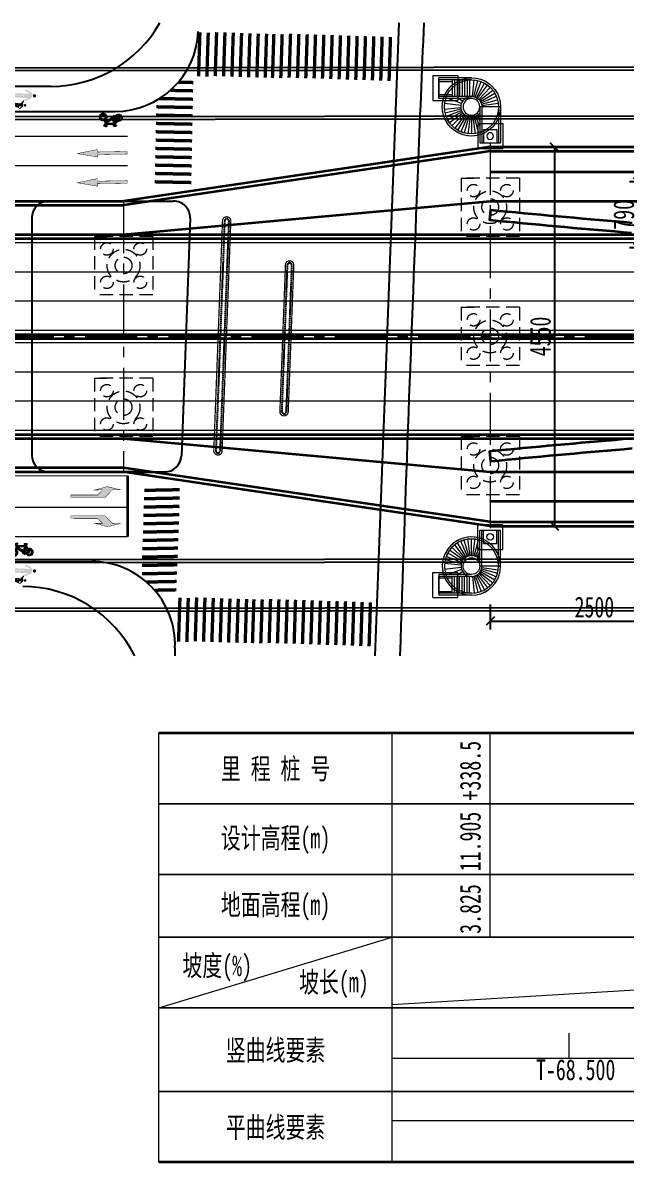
# Model space of a CAD drawing. Extents: x -2611510 to 954358, y -247163 to 181535.
# Drawn here: x 91186 to 163601, y -143113 to -6425 of the extents above; entities that cross this region are included whole.
import ezdxf
from ezdxf.enums import TextEntityAlignment as Align

# ---------------------------------------------------------------- set-up
doc = ezdxf.new("R2010")
doc.units = 0
for name, pattern in [('6--9', [15, 6, -9]), ('CENTER', [2, 1.25, -0.25, 0.25, -0.25]), ('DASH', [0.35, 0.25, -0.1]), ('DASHED', [0.75, 0.5, -0.25]), ('HIDDEN', [9.525, 6.35, -3.175])]:
    doc.linetypes.add(name, pattern=pattern)
doc.layers.get('Defpoints').update_dxf_attribs({"color": 8})
for name, color, linetype in [('00道路选址', 1, 'Continuous'), ('PP-COM', 7, 'Continuous'), ('ZHUCIBX', 7, 'Continuous'), ('地铁', 4, 'Continuous'), ('标志标线', 7, 'Continuous'), ('标线-z', 7, 'Continuous'), ('路网', 7, 'Continuous'), ('道路中线_K', 7, 'Continuous'), ('道路偏置线', 3, 'Continuous')]:
    doc.layers.add(name, color=color, linetype=linetype)
for name, color, linetype, lineweight in [('地面标线', 7, 'Continuous', 35), ('文字', 7, 'Continuous', 15), ('标注', 3, 'Continuous', 18), ('桥 中心线', 5, 'CENTER', 15), ('虚线', 6, 'HIDDEN', 15), ('表格粗线', 7, 'Continuous', 35), ('表格细线', 1, 'Continuous', 18)]:
    doc.layers.add(name, color=color, linetype=linetype, lineweight=lineweight)
doc.styles.get("Standard").update_dxf_attribs({"font": '仿宋_GB2312.TTF', "width": 0.7})
doc.styles.add('仿宋字', font='仿宋_GB2312.TTF', dxfattribs={"width": 0.7})
doc.dimstyles.new('750', dxfattribs={"dimscale": 0, "dimtxt": 2.5, "dimasz": 1, "dimexe": 1, "dimexo": 1, "dimgap": 0, "dimtad": 0, "dimdec": 0, "dimlfac": 0.1, "dimrnd": 0.1, "dimzin": 12, "dimdsep": 46, "dimtxsty": '仿宋字', "dimblk": 'OBLIQUE', "dimcen": -1, "dimclrd": 256, "dimclre": 256, "dimclrt": 256, "dimadec": 4, "dimazin": 0, "dimtp": 2, "dimtm": 3, "dimtfac": 0.5, "dimtdec": 0, "dimtmove": 2, "dimatfit": 3, "dimldrblk": 'OBLIQUE', "dimfxl": 3, "dimfxlon": 1, "dimtvp": 0.7, "dimtolj": 1, "dimtzin": 12, "dimarcsym": 0})

# ---------------------------------------------------------------- blocks, each defined once
blk = doc.blocks.new('A$C126E7196')
blk.add_hatch(color=8).paths.add_polyline_path([(25.12, 4.62), (30.12, 4.62), (22.12, 6.62), (14.62, 4.62), (19.12, 4.62), (16.16, 1.62), (0.12, 1.62), (0.12, 0.12), (20.67, 0.12)])
at = {"color": 8, "linetype": 'ByBlock', "const_width": 0.25}
blk.add_lwpolyline([(19.12, 4.62), (16.16, 1.62), (0.12, 1.62), (0.12, 0.12), (20.67, 0.12), (25.12, 4.62), (30.12, 4.62), (22.12, 6.62), (14.62, 4.62)], close=True, dxfattribs=at)
blk = doc.blocks.new('右侧人行道1')
at = {"layer": 'PP-COM'}
h = blk.add_hatch(color=8, dxfattribs=at)
edge = h.paths.add_edge_path()
edge.add_ellipse((573, 295.3), major_axis=(3.91, 3.87), ratio=1, start_angle=0.0447, end_angle=70.5296)
edge.add_line((570.7, 300.3), (567.5, 297.1))
edge.add_line((567.5, 297.1), (566.1, 292.1))
edge.add_ellipse((566.9, 291.9), major_axis=(-0.583, 0.589), ratio=1, start_angle=30.2324, end_angle=201.8223)
edge.add_line((567.7, 291.6), (569.2, 295.6))
edge.add_line((569.2, 295.6), (570.9, 297.7))
edge.add_line((570.9, 297.7), (571.5, 278.2))
edge.add_ellipse((572.7, 278.4), major_axis=(0.871, 0.862), ratio=1, start_angle=146.8812, end_angle=315.2216)
edge.add_line((573.9, 278.4), (573.6, 290.5))
edge.add_line((573.6, 290.5), (574.1, 290.5))
edge.add_line((574.1, 290.5), (574.5, 277.2))
edge.add_ellipse((575.7, 277.8), major_axis=(0.986, 0.976), ratio=1, start_angle=163.5104, end_angle=285.8925)
edge.add_line((576.9, 277.1), (576.4, 295.8))
edge.add_line((576.4, 295.8), (578.9, 290.9))
edge.add_ellipse((579.2, 292), major_axis=(0.812, 0.804), ratio=1, start_angle=206.5438, end_angle=316.2898)
edge.add_line((580.4, 292), (577, 299.2))
h = blk.add_hatch(color=8, dxfattribs=at)
edge = h.paths.add_edge_path()
edge.add_ellipse((573.1, 303.6), major_axis=(1.56, 1.55), ratio=1, start_angle=136.8201, end_angle=316.8201)
edge.add_ellipse((573.1, 303.6), major_axis=(1.56, 1.55), ratio=1, start_angle=316.8201, end_angle=496.8201)
h = blk.add_hatch(color=8, dxfattribs=at)
edge = h.paths.add_edge_path()
edge.add_ellipse((586, 292.4), major_axis=(1.22, 1.21), ratio=1, start_angle=91.8201, end_angle=451.8201)
edge = h.paths.add_edge_path()
edge.add_line((591.1, 286.3), (587.7, 290))
edge.add_line((584.9, 290.1), (587.7, 290))
edge.add_line((583, 288.7), (584.9, 290.1))
edge.add_line((583.9, 287.9), (584.2, 277.8))
edge.add_line((583.1, 287.4), (583.9, 287.9))
edge.add_ellipse((587, 277.8), major_axis=(0.617, 0.611), ratio=1, start_angle=134.4634, end_angle=321.7058)
edge.add_ellipse((585, 277.9), major_axis=(-0.574, 0.58), ratio=1, start_angle=56.0481, end_angle=228.1671)
edge.add_line((582.6, 287.5), (583.1, 287.4))
edge.add_line((586, 284), (586.1, 277.8))
edge.add_line((585.7, 284), (586, 284))
edge.add_line((585.8, 277.9), (585.7, 284))
edge.add_ellipse((590.6, 285.9), major_axis=(0.475, 0.47), ratio=1, start_angle=208.215, end_angle=358.7915)
edge.add_line((587.6, 288.2), (590.4, 285.2))
edge.add_line((587.8, 277.7), (587.6, 288.2))
edge.add_ellipse((580.3, 290.3), major_axis=(0.395, 0.39), ratio=1, start_angle=359.6514, end_angle=539.3072)
edge.add_line((579.8, 290), (582.6, 287.5))
edge.add_line((580.6, 290.8), (583, 288.7))
h = blk.add_hatch(color=8, dxfattribs=at)
edge = h.paths.add_edge_path()
edge.add_ellipse((586, 292.4), major_axis=(1.22, 1.21), ratio=1, start_angle=136.8201, end_angle=316.8201)
edge.add_ellipse((586, 292.4), major_axis=(1.22, 1.21), ratio=1, start_angle=316.8201, end_angle=496.8201)
h = blk.add_hatch(color=8, dxfattribs=at)
edge = h.paths.add_edge_path()
edge.add_line((587.6, 288.2), (590.4, 285.2))
edge.add_ellipse((590.6, 285.9), major_axis=(0.475, 0.47), ratio=1, start_angle=208.215, end_angle=356.8091)
edge.add_line((591.1, 286.3), (587.7, 290))
edge.add_line((587.7, 290), (584.9, 290.1))
edge.add_line((584.9, 290.1), (583, 288.7))
edge.add_line((583, 288.7), (580.6, 290.8))
edge.add_ellipse((580.3, 290.3), major_axis=(0.395, 0.39), ratio=1, start_angle=9.7814, end_angle=179.3072)
edge.add_line((579.9, 289.9), (582.6, 287.5))
edge.add_line((582.6, 287.5), (583.1, 287.4))
edge.add_line((583.1, 287.4), (583.9, 287.9))
edge.add_line((583.9, 287.9), (584.2, 277.8))
edge.add_ellipse((585, 277.9), major_axis=(-0.574, 0.58), ratio=1, start_angle=56.0481, end_angle=225.473)
edge.add_line((585.8, 277.9), (585.7, 284))
edge.add_line((585.7, 284), (586, 284))
edge.add_line((586, 284), (586.1, 277.8))
edge.add_ellipse((587, 277.8), major_axis=(-0.611, 0.617), ratio=1, start_angle=44.4634, end_angle=221.9343)
edge.add_line((587.8, 277.7), (587.6, 288.2))
blk = doc.blocks.new('A$C03D12931')
at = {"layer": 'PP-COM'}
h = blk.add_hatch(color=8, dxfattribs=at)
edge = h.paths.add_edge_path()
edge.add_line((0.41, -1.14), (0.59, -1.08))
edge.add_line((0.59, -1.08), (0.61, 0.58))
edge.add_ellipse((0.52, 0.95), major_axis=(-0.376, -0.072), ratio=1, start_angle=92.2559, end_angle=204.9961)
edge.add_line((0.83, 1.18), (0.94, 1.3))
edge.add_line((0.94, 1.3), (0.85, 1.37))
edge.add_line((0.85, 1.37), (0.75, 1.26))
edge.add_ellipse((0.52, 0.95), major_axis=(-0.376, -0.072), ratio=1, start_angle=222.7551, end_angle=275.0085)
edge.add_line((0.42, 1.32), (0.34, 1.47))
edge.add_ellipse((-0.13, 2.15), major_axis=(-0.811, -0.155), ratio=1, start_angle=113.8106, end_angle=404.0184)
edge.add_line((-0.61, 1.48), (-1.03, 0.64))
edge.add_line((-1.03, 0.64), (-0.83, 0.68))
edge.add_line((-0.83, 0.68), (-0.46, 1.4))
edge.add_ellipse((-0.13, 2.15), major_axis=(-0.811, -0.155), ratio=1, start_angle=55.9563, end_angle=100.8802)
edge.add_line((0.17, 1.39), (0.26, 1.23))
edge.add_ellipse((0.52, 0.95), major_axis=(-0.376, -0.072), ratio=1, start_angle=303.1553, end_angle=354.9777)
edge.add_line((0.14, 0.91), (-0.83, 0.68))
edge.add_line((-0.83, 0.68), (-0.83, 0.49))
edge.add_line((-0.83, 0.49), (0.21, 0.74))
edge.add_ellipse((0.52, 0.95), major_axis=(0.072, -0.376), ratio=1, start_angle=-66.6903, end_angle=-56.7863)
edge.add_line((0.25, 0.69), (0.15, 0.57))
edge.add_line((0.15, 0.57), (0.24, 0.5))
edge.add_line((0.24, 0.5), (0.34, 0.62))
edge.add_ellipse((0.52, 0.95), major_axis=(-0.376, -0.072), ratio=1, start_angle=50.9727, end_angle=64.1147)
edge.add_line((0.42, 0.58), (0.41, -1.14))
edge = h.paths.add_edge_path(flags=16)
edge.add_ellipse((0.52, 0.95), major_axis=(-0.193, -0.037), ratio=1, start_angle=111.8747, end_angle=291.8747, ccw=False)
edge.add_ellipse((0.52, 0.95), major_axis=(-0.193, -0.037), ratio=1, start_angle=-68.1253, end_angle=111.8747, ccw=False)
edge = h.paths.add_edge_path(flags=16)
edge.add_line((-0.37, 1.56), (-0.15, 1.98))
edge.add_line((-0.15, 1.98), (0.08, 1.55))
edge.add_ellipse((-0.13, 2.15), major_axis=(-0.629, -0.12), ratio=1, start_angle=57.2127, end_angle=98.8288, ccw=False)
edge = h.paths.add_edge_path(flags=16)
edge.add_line((0.25, 1.64), (0.01, 2.07))
edge.add_ellipse((-0.16, 1.98), major_axis=(-0.183, -0.035), ratio=1, start_angle=197.886, end_angle=313.0466)
edge.add_line((-0.31, 2.09), (-0.53, 1.65))
edge.add_ellipse((-0.13, 2.15), major_axis=(-0.629, -0.12), ratio=1, start_angle=115.5416, end_angle=401.4223, ccw=False)
h = blk.add_hatch(color=8, dxfattribs=at)
edge = h.paths.add_edge_path()
edge.add_line((-0.83, 0.49), (-0.83, 0.68))
edge.add_line((-0.83, 0.68), (-1.03, 0.64))
edge.add_line((-1.03, 0.64), (-1.17, 0.6))
edge.add_line((-1.17, 0.6), (-1.4, 0.55))
edge.add_line((-1.4, 0.55), (-1.53, 0.61))
edge.add_ellipse((-1.54, 0.57), major_axis=(-0.0365, -0.007), ratio=1, start_angle=243.045, end_angle=380.1522)
edge.add_line((-1.58, 0.55), (-1.22, 0))
edge.add_line((-1.22, 0), (-1.18, 0.01))
edge.add_line((-1.18, 0.01), (-1.29, 0.38))
edge.add_line((-1.29, 0.38), (-1.06, 0.44))
edge.add_line((-1.06, 0.44), (-1.02, 0.45))
edge.add_line((-1.02, 0.45), (0.12, -1.33))
edge.add_line((0.12, -1.33), (0.07, -1.34))
edge.add_spline(control_points=[(0.07, -1.34), (0.05, -1.42), (-0.01, -1.53), (-0.06, -1.75)], knot_values=[0, 0, 0, 0, 0.949803, 0.949803, 0.949803, 0.949803], degree=3, periodic=0)
edge.add_line((-0.06, -1.75), (-0.36, -1.45))
edge.add_ellipse((-0.37, -1.55), major_axis=(-0.106, -0.02), ratio=1, start_angle=253.5566, end_angle=375.3872)
edge.add_line((-0.47, -1.6), (-0.02, -1.97))
edge.add_ellipse((0.01, -1.94), major_axis=(0.007, -0.0365), ratio=1, start_angle=-49.6998, end_angle=65.3968)
edge.add_line((0.04, -1.95), (0.1, -1.73))
edge.add_spline(control_points=[(0.1, -1.73), (0.13, -1.67), (0.15, -1.62), (0.21, -1.52), (0.24, -1.48), (0.3, -1.42), (0.32, -1.4), (0.36, -1.37), (0.38, -1.36), (0.48, -1.31), (0.58, -1.28), (0.77, -1.24), (0.87, -1.23), (1.03, -1.21), (1.08, -1.21), (1.14, -1.21)], knot_values=[0, 0, 0, 0, 0.472629, 0.472629, 1.015464, 1.015464, 1.324452, 1.324452, 1.633441, 1.633441, 2.514542, 2.514542, 3.395644, 3.395644, 3.871237, 3.871237, 3.871237, 3.871237], degree=3, periodic=0)
edge.add_line((1.14, -1.21), (1.14, -1.03))
edge.add_spline(control_points=[(1.14, -1.03), (0.95, -1.03), (0.77, -1.04), (0.59, -1.08)], knot_values=[2.402636, 2.402636, 2.402636, 2.402636, 3.877965, 3.877965, 3.877965, 3.877965], degree=3, periodic=0)
edge.add_line((0.59, -1.08), (0.41, -1.14))
edge.add_spline(control_points=[(0.41, -1.14), (0.36, -1.16), (0.31, -1.18), (0.27, -1.21)], knot_values=[1.467067, 1.467067, 1.467067, 1.467067, 1.885783, 1.885783, 1.885783, 1.885783], degree=3, periodic=0)
edge.add_line((0.27, -1.21), (-0.83, 0.49))
h = blk.add_hatch(color=8, dxfattribs=at)
edge = h.paths.add_edge_path()
edge.add_ellipse((1.97, -1.12), major_axis=(-0.82, -0.156), ratio=1, start_angle=111.8747, end_angle=291.8747)
edge.add_ellipse((1.97, -1.12), major_axis=(-0.82, -0.156), ratio=1, start_angle=291.8747, end_angle=342.6941)
edge.add_line((1.14, -1.03), (1.14, -1.21))
edge.add_spline(control_points=[(1.14, -1.21), (1.14, -1.21), (1.14, -1.21), (1.14, -1.21)], knot_values=[3.86447, 3.86447, 3.86447, 3.86447, 3.871237, 3.871237, 3.871237, 3.871237], degree=3, periodic=0)
edge.add_ellipse((1.97, -1.12), major_axis=(-0.82, -0.156), ratio=1, start_angle=355.3885, end_angle=471.8747)
edge = h.paths.add_edge_path(flags=16)
edge.add_line((1.33, -1.21), (1.33, -1.02))
edge.add_ellipse((1.96, -1.11), major_axis=(0.12, -0.629), ratio=1, start_angle=-91.8999, end_angle=251.3711, ccw=False)
at = {"layer": 'PP-COM', "color": 8}
for p, q in [((-1.22, 0), (-1.58, 0.55)), ((-1.22, 0.01), (-1.57, 0.55)), ((-1.53, 0.61), (-1.4, 0.55)), ((-1.53, 0.61), (-1.4, 0.55)), ((-1.4, 0.55), (-1.17, 0.6)), ((-1.4, 0.55), (-1.17, 0.6)), ((-1.29, 0.38), (-1.06, 0.44)), ((-1.29, 0.38), (-1.06, 0.44)), ((-1.18, 0.01), (-1.29, 0.38)), ((-1.18, 0.01), (-1.29, 0.38)), ((-1.22, 0.01), (-1.18, 0.01)), ((-1.22, 0), (-1.18, 0.01)), ((-1.17, 0.6), (-1.03, 0.64)), ((-1.17, 0.6), (-1.03, 0.64)), ((-1.14, 0.42), (-1.02, 0.45)), ((-1.14, 0.42), (-1.02, 0.45)), ((-1.03, 0.64), (-0.61, 1.48)), ((-1.03, 0.64), (-0.61, 1.48)), ((-0.83, 0.68), (-1.03, 0.64)), ((0.12, -1.33), (-1.02, 0.45)), ((0.12, -1.33), (-1.02, 0.45)), ((-0.83, 0.68), (-0.46, 1.4)), ((-0.83, 0.68), (-0.46, 1.4)), ((-0.83, 0.68), (0.14, 0.91)), ((-0.83, 0.68), (0.14, 0.91)), ((-0.83, 0.49), (0.21, 0.74)), ((-0.83, 0.49), (0.21, 0.74)), ((-0.83, 0.68), (-0.83, 0.49)), ((0.27, -1.21), (-0.83, 0.49)), ((0.27, -1.21), (-0.83, 0.49)), ((-0.53, 1.65), (-0.31, 2.09)), ((-0.52, 1.65), (-0.3, 2.09)), ((-0.37, 1.56), (-0.15, 1.98)), ((-0.37, 1.56), (-0.15, 1.98)), ((-0.15, 1.98), (0.08, 1.55)), ((-0.15, 1.98), (0.08, 1.55)), ((0.01, 2.07), (0.25, 1.64)), ((0.01, 2.07), (0.25, 1.64)), ((0.33, 0.42), (0.05, 0.65)), ((0.33, 0.42), (0.05, 0.65)), ((0.15, 0.57), (0.25, 0.69)), ((0.15, 0.57), (0.25, 0.69)), ((0.17, 1.39), (0.26, 1.23)), ((0.17, 1.39), (0.26, 1.23)), ((0.24, 0.5), (0.34, 0.62)), ((0.24, 0.5), (0.34, 0.62)), ((0.34, 1.47), (0.42, 1.32)), ((0.34, 1.47), (0.42, 1.32)), ((0.41, -1.14), (0.42, 0.58)), ((0.41, -1.14), (0.42, 0.58)), ((0.59, -1.08), (0.61, 0.58)), ((0.59, -1.08), (0.61, 0.58)), ((1.03, 1.23), (0.75, 1.46)), ((1.03, 1.23), (0.75, 1.46)), ((0.75, 1.26), (0.85, 1.37)), ((0.75, 1.26), (0.85, 1.37)), ((0.83, 1.18), (0.94, 1.3)), ((0.83, 1.18), (0.94, 1.3)), ((-0.02, -1.97), (-0.47, -1.6)), ((-0.02, -1.97), (-0.47, -1.6)), ((-0.06, -1.74), (-0.36, -1.45)), ((-0.06, -1.75), (-0.36, -1.45)), ((0.1, -1.72), (0.04, -1.95)), ((0.1, -1.73), (0.04, -1.95)), ((0.07, -1.34), (0.12, -1.33)), ((0.07, -1.34), (0.12, -1.33)), ((0.41, -1.14), (0.59, -1.08))]:
    blk.add_line(p, q, dxfattribs=at)
for centre, major_axis, start_param, end_param in [((-0.13, 2.15), (0.288, -0.773), 0.247333, 5.312415), ((-0.13, 2.15), (0.288, -0.774), 0.247333, 5.312415), ((-1.54, 0.57), (0.013, -0.0348), 2.5029, 4.895872), ((-1.54, 0.57), (0.013, -0.0349), 2.5029, 4.895872), ((-0.13, 2.15), (0.223, -0.599), 0.277545, 5.267105), ((-0.13, 2.15), (0.223, -0.6), 0.277545, 5.267105), ((-0.13, 2.15), (0.288, -0.773), -0.762414, 0.021655), ((-0.13, 2.15), (0.288, -0.774), -0.762414, 0.021655), ((-0.13, 2.15), (0.223, -0.599), -0.740487, -0.014148), ((-0.13, 2.15), (0.223, -0.6), -0.740487, -0.014148), ((-0.16, 1.98), (0.065, -0.174), 1.714726, 3.724658), ((-0.15, 1.98), (0.065, -0.174), 1.714726, 3.724658), ((0.52, 0.95), (0.133, -0.358), 3.552022, 4.456493), ((0.52, 0.95), (0.134, -0.358), 3.552022, 4.456493), ((0.52, 0.95), (-0.358, -0.133), 0.238591, 0.411449), ((0.52, 0.95), (0.134, -0.358), -1.332205, -1.159347), ((0.52, 0.95), (0.069, -0.184), 4.544149275566745, 10.82733458274633), ((0.52, 0.95), (0.069, -0.184), 4.544149275566579, 10.82733458274616), ((0.52, 0.95), (0.133, -0.358), -0.849394, -0.620023), ((0.52, 0.95), (0.134, -0.358), -0.849394, -0.620023), ((0.52, 0.95), (0.133, -0.358), 2.148774, 3.060767), ((0.52, 0.95), (0.134, -0.358), 2.148774, 3.060767), ((0.52, 0.95), (0.133, -0.358), -0.128867, 1.838821), ((0.52, 0.95), (0.134, -0.358), -0.128867, 1.838821), ((-0.37, -1.55), (0.038, -0.101), 2.686361, 4.812707), ((-0.37, -1.55), (0.038, -0.101), 2.686361, 4.812707), ((0.01, -1.94), (0.013, -0.0348), -1.035664, 0.973151), ((0.01, -1.94), (0.013, -0.0349), -1.035664, 0.973151), ((1.97, -1.12), (0.291, -0.782), 4.544149275565879, 10.82733458274546), ((1.96, -1.11), (0.288, -0.773), 4.478969, 10.53653), ((1.96, -1.11), (0.223, -0.599), 4.51099, 10.502199), ((1.96, -1.11), (0.223, -0.6), 4.51099, 10.502199)]:
    blk.add_ellipse(centre, major_axis=major_axis, ratio=1, start_param=start_param, end_param=end_param, dxfattribs=at)
for points in [[(-0.06, -1.74), (-0.01, -1.53), (0.05, -1.42), (0.07, -1.34)], [(-0.06, -1.75), (-0.01, -1.53), (0.05, -1.42), (0.07, -1.34)], [(0.27, -1.21), (0.31, -1.18), (0.36, -1.16), (0.41, -1.14)], [(0.27, -1.21), (0.31, -1.18), (0.36, -1.16), (0.41, -1.14)], [(0.59, -1.08), (0.77, -1.04), (0.95, -1.03), (1.14, -1.02)], [(0.59, -1.08), (0.77, -1.04), (0.95, -1.03), (1.14, -1.03)]]:
    blk.add_open_spline(points, degree=3, dxfattribs=at)
for points in [[(0.1, -1.72), (0.13, -1.67), (0.15, -1.62), (0.21, -1.52), (0.25, -1.48), (0.3, -1.42), (0.32, -1.4), (0.36, -1.37), (0.38, -1.36), (0.48, -1.3), (0.58, -1.28), (0.77, -1.23), (0.87, -1.22), (1.03, -1.21), (1.08, -1.21), (1.14, -1.21)], [(0.1, -1.73), (0.13, -1.67), (0.15, -1.62), (0.21, -1.52), (0.24, -1.48), (0.3, -1.42), (0.32, -1.4), (0.36, -1.37), (0.38, -1.36), (0.48, -1.31), (0.58, -1.28), (0.77, -1.24), (0.87, -1.23), (1.03, -1.21), (1.08, -1.21), (1.14, -1.21)]]:
    blk.add_open_spline(points, degree=3, knots=[0, 0, 0, 0, 0.472629, 0.472629, 1.015464, 1.015464, 1.324452, 1.324452, 1.633441, 1.633441, 2.514542, 2.514542, 3.395644, 3.395644, 3.871237, 3.871237, 3.871237, 3.871237], dxfattribs=at)
blk = doc.blocks.new('A$C7CA21273')
blk.add_hatch(color=8).paths.add_polyline_path([(30.13, 2.4), (18.13, 4.65), (18.13, 3.15), (0.13, 3.15), (0.13, 1.65), (18.13, 1.65), (18.13, 0.15)])
at = {"layer": '道路中线_K', "color": 8, "linetype": 'ByBlock', "const_width": 0.25}
blk.add_lwpolyline([(18.13, 1.65), (18.13, 0.15), (30.13, 2.4), (18.13, 4.65), (18.13, 3.15), (0.13, 3.15), (0.13, 1.65)], close=True, dxfattribs=at)
blk = doc.blocks.new('111111111111111')
at = {"color": 8, "lineweight": 15}
for p, q in [((-0.63, 1.09), (-1.6, 2.84)), ((-0.48, 1.16), (-1.21, 3.02)), ((-0.32, 1.21), (-0.79, 3.15)), ((-0.16, 1.24), (-0.37, 3.23)), ((-0.03, 3.49), (3.9, 3.49)), ((-0.03, 3.24), (3.9, 3.24)), ((0.2, 3.24), (0.2, 1.24)), ((0.5, 3.24), (0.5, 1.24)), ((0.8, 3.24), (0.8, 1.24)), ((1.1, 3.24), (1.1, 1.24)), ((1.4, 3.24), (1.4, 1.24)), ((4.6, 3.74), (1.6, 3.74)), ((1.6, 3.74), (1.6, 0.74)), ((1.7, 3.24), (1.7, 1.24)), ((2, 3.24), (2, 1.24)), ((2.3, 3.24), (2.3, 1.24)), ((3.9, 3.04), (2.3, 3.04)), ((2.3, 3.04), (2.3, 1.44)), ((3.9, 0.99), (3.9, 3.49)), ((3.9, 3.24), (3.9, 1.24)), ((3.9, 3.24), (3.9, 1.24)), ((3.9, 3.04), (3.9, 1.44)), ((4.6, 3.74), (4.6, 0.74)), ((-1.11, 0.63), (-2.83, 1.65)), ((-1.01, 0.77), (-2.58, 2)), ((-0.9, 0.89), (-2.29, 2.33)), ((-0.77, 1), (-1.96, 2.61)), ((2.3, 1.44), (3.9, 1.44)), ((-1.27, 0.16), (-3.25, 0.43)), ((-1.23, 0.32), (-3.16, 0.85)), ((-1.18, 0.48), (-3.02, 1.26)), ((-0.03, 1.24), (3.9, 1.24)), ((-0.03, 0.99), (3.9, 0.99)), ((0.85, 0.88), (0.97, 0.99)), ((1.03, 0.66), (1.55, 0.99)), ((1.15, 0.41), (2.78, 0.99)), ((1.21, 0.14), (3.2, 0.38)), ((4.6, 0.74), (1.6, 0.74)), ((-3.53, -0.01), (-1.03, -0.01)), ((-3.53, -0.01), (-3.53, -4.31)), ((-3.28, -0.01), (-3.28, -4.31)), ((-1.28, -0.01), (-1.28, -4.31)), ((-1.03, -0.01), (-1.03, -4.31)), ((-0.8, -0.99), (-1.03, -1.28)), ((-0.66, -1.08), (-1.03, -1.7)), ((-0.51, -1.16), (-1.03, -2.38)), ((-0.36, -1.21), (-0.88, -3.14)), ((-0.19, -1.24), (-0.46, -3.23)), ((-0.03, -1.26), (-0.02, -3.26)), ((0.14, -1.24), (0.41, -3.23)), ((0.3, -1.21), (0.83, -3.14)), ((0.46, -1.16), (1.24, -3)), ((0.61, -1.08), (1.63, -2.8)), ((0.75, -0.99), (1.98, -2.56)), ((0.87, -0.88), (2.31, -2.27)), ((0.98, -0.75), (2.59, -1.94)), ((1.07, -0.61), (2.82, -1.57)), ((1.14, -0.46), (3, -1.18)), ((1.19, -0.3), (3.13, -0.77)), ((1.21, -0.13), (3.2, -0.34)), ((-0.78, -2.01), (-3.78, -2.01)), ((-3.78, -2.01), (-3.78, -5.01)), ((-1.48, -2.71), (-3.08, -2.71)), ((-3.08, -2.71), (-3.08, -4.31)), ((-1.48, -2.71), (-1.48, -4.31)), ((-0.78, -2.01), (-0.78, -5.01)), ((-0.78, -5.01), (-3.78, -5.01)), ((-1.03, -4.31), (-3.53, -4.31)), ((-1.03, -4.31), (-3.53, -4.31))]:
    blk.add_line(p, q, dxfattribs=at)
at = {"color": 8, "lineweight": 15, "ltscale": 20}
blk.add_line((1.21, 0.14), (3.2, 0.38), dxfattribs=at)
at = {"color": 8, "linetype": 'Continuous', "lineweight": 15}
blk.add_circle((-0.03, -0.01), 1, dxfattribs=at)
at = {"color": 8, "lineweight": 15}
blk.add_circle((-2.28, -3.51), 0.4, dxfattribs=at)
at = {"color": 8, "linetype": 'Continuous', "lineweight": 15}
for radius, start, end in [(3.5, 253.3985, 180), (3.5, 90, 16.6015), (3.25, 252.0798, 180), (3.25, 90, 17.9202), (1.25, 216.8699, 180)]:
    blk.add_arc((-0.03, -0.01), radius, start, end, dxfattribs=at)
blk = doc.blocks.new('天津2000地铁')
at = {"layer": '地铁', "color": 8, "linetype": 'DASH', "ltscale": 10000}
for p, q in [((-48.1, -481.3), (-12.33, -52.56)), ((-47.75, -481.34), (-11.98, -52.59)), ((-42.28, -481.88), (-6.5, -53.05)), ((-41.93, -481.91), (-6.15, -53.08)), ((10.62, -487.13), (45.12, -73.67)), ((10.97, -487.17), (45.47, -73.7)), ((16.44, -487.71), (50.95, -74.15)), ((16.79, -487.75), (51.3, -74.18))]:
    blk.add_line(p, q, dxfattribs=at)
blk = doc.blocks.new('_Oblique')
at = {"color": 0, "linetype": 'ByBlock', "lineweight": -2}
blk.add_line((-0.5, -0.5), (0.5, 0.5), dxfattribs=at)
blk = doc.blocks.new('*D199')
at = {"layer": 'Defpoints', "color": 0, "transparency": 16777216}
for p in [(159782, -21307), (154976, -66807), (158653, -66807)]:
    blk.add_point(p, dxfattribs=at)
at = {"layer": '标注', "lineweight": -2, "transparency": 16777216}
for p, q in [((156976, -21307), (153976, -21307)), ((154976, -21307), (154976, -66807)), ((156976, -66807), (153976, -66807))]:
    blk.add_line(p, q, dxfattribs=at)
at = {"layer": '标注', "lineweight": -2, "transparency": 16777216, "xscale": 1000.0000020837, "yscale": 1000.0000020837, "zscale": 1000.0000020837}
for p, rotation in [((154976, -21307), 90), ((154976, -66807), 270)]:
    blk.add_blockref('_Oblique', p, dxfattribs=dict(at, rotation=rotation))
at = {"layer": '标注', "transparency": 16777216, "insert": (153311, -44057), "char_height": 2500, "attachment_point": 5, "rotation": 90, "style": '仿宋字'}
blk.add_mtext('\\A1;4550', dxfattribs=at)
blk = doc.blocks.new('*D201')
at = {"layer": 'Defpoints', "color": 0, "transparency": 16777216}
for p in [(147281, -66807), (172282, -67427), (172282, -78196)]:
    blk.add_point(p, dxfattribs=at)
at = {"layer": '标注', "lineweight": -2, "transparency": 16777216}
for p, q in [((147281, -76196), (147281, -79196)), ((172282, -76196), (172282, -79196)), ((147281, -78196), (172282, -78196))]:
    blk.add_line(p, q, dxfattribs=at)
at = {"layer": '标注', "lineweight": -2, "transparency": 16777216, "xscale": 1000.0000020837, "yscale": 1000.0000020837, "zscale": 1000.0000020837, "rotation": 180}
blk.add_blockref('_Oblique', (147281, -78196), dxfattribs=at)
at = {"layer": '标注', "lineweight": -2, "transparency": 16777216, "xscale": 1000.0000020837, "yscale": 1000.0000020837, "zscale": 1000.0000020837}
blk.add_blockref('_Oblique', (172282, -78196), dxfattribs=at)
at = {"layer": '标注', "transparency": 16777216, "insert": (159781, -76531), "char_height": 2500, "attachment_point": 5, "style": '仿宋字'}
blk.add_mtext('\\A1;2500', dxfattribs=at)
blk = doc.blocks.new('BJM')
at = {"layer": '虚线', "ltscale": 250}
for p, q in [((-75231, -42652), (-82231, -42652)), ((-82231, -42652), (-82231, -49652)), ((-82231, -42652), (-80731, -42652)), ((-75231, -42652), (-75231, -49652)), ((-75231, -49652), (-82231, -49652))]:
    blk.add_line(p, q, dxfattribs=at)
for centre, radius in [((-80731, -44152), 750), ((-76731, -44152), 750), ((-78731, -46152), 1965), ((-78731, -46132), 1000), ((-80731, -48152), 750), ((-76731, -48152), 750)]:
    blk.add_circle(centre, radius, dxfattribs=at)
blk = doc.blocks.new('*D357')
at = {"layer": 'Defpoints', "color": 0}
for p in [(171922, -25507), (164980, -33407), (171922, -33407)]:
    blk.add_point(p, dxfattribs=at)
at = {"layer": '标注', "lineweight": -2}
for p, q in [((166980, -25507), (163980, -25507)), ((164980, -25507), (164980, -33407)), ((166980, -33407), (163980, -33407))]:
    blk.add_line(p, q, dxfattribs=at)
at = {"layer": '标注', "lineweight": -2, "xscale": 1000.0000020837, "yscale": 1000.0000020837, "zscale": 1000.0000020837}
for p, rotation in [((164980, -25507), 90), ((164980, -33407), 270)]:
    blk.add_blockref('_Oblique', p, dxfattribs=dict(at, rotation=rotation))
at = {"layer": '标注', "insert": (163315, -29457), "char_height": 2500, "attachment_point": 5, "rotation": 90, "style": '仿宋字'}
blk.add_mtext('\\A1;790', dxfattribs=at)

msp = doc.modelspace()

# ---------------------------------------------------------------- linework, layer by layer
at = {"color": 8}
for points in [[(94578, -14056.7, 0.27065717), (107643.5, -6425.1, 0.27065717)], [(104616.5, -82376.7, 0.28464459), (91186, -74056.8)]]:
    msp.add_lwpolyline(points, format="xyb", dxfattribs=at)
at = {"layer": '00道路选址', "color": 8}
msp.add_lwpolyline([(94578, -14056.7), (-31347, -14056.7)], dxfattribs=at)
at = {"layer": 'ZHUCIBX', "color": 8}
for points in [[(94578, -14056.7, 0.27065717), (107643.5, -6425.1, 0.27065717)], [(104616.5, -82376.7, 0.28464459), (91186, -74056.8)]]:
    msp.add_lwpolyline(points, format="xyb", dxfattribs=at)
at = {"layer": '地面标线', "color": 8, "const_width": 400}
for points in [[(112273.1, -12849.6), (112444.8, -7575.7)], [(113272.6, -12882.1), (113444.2, -7608.3)], [(114275, -12825.7), (114446.6, -7551.9)], [(115274.4, -12858.2), (115446.1, -7584.4)], [(116273.9, -12890.7), (116445.5, -7616.9)], [(117273.4, -12923.3), (117445, -7649.4)], [(118272.8, -12955.8), (118444.5, -7682)], [(119272.3, -12988.3), (119443.9, -7714.5)], [(120271.8, -13020.8), (120443.4, -7747)], [(121145.5, -13033.1), (121317.1, -7759.3)], [(122145, -13065.6), (122316.6, -7791.8)], [(123147.3, -13009.2), (123318.9, -7735.4)], [(124146.8, -13041.7), (124318.4, -7767.9)], [(125146.3, -13074.2), (125317.9, -7800.4)], [(126145.7, -13106.8), (126317.4, -7833)], [(127145.2, -13139.3), (127316.8, -7865.5)], [(128144.7, -13171.8), (128316.3, -7898)], [(129144.1, -13204.4), (129315.8, -7930.5)], [(130143.6, -13236.9), (130315.2, -7963.1)], [(131143.1, -13269.4), (131314.7, -7995.6)], [(132142.6, -13301.9), (132314.2, -8028.1)], [(133142, -13334.5), (133313.7, -8060.6)], [(133142, -13334.5), (133313.7, -8060.6)], [(134141.5, -13367), (134313.1, -8093.2)], [(135141, -13399.5), (135312.6, -8125.7)], [(109849.6, -13555.2), (111650.4, -13591)], [(108886.4, -14536.2), (111630.5, -14590.8)], [(107200.8, -16503.2), (111590.8, -16590.4)], [(107590.3, -15510.7), (111610.7, -15590.6)], [(107181, -17503), (111571, -17590.2)], [(107161.1, -18502.8), (111551.1, -18590)], [(107121.4, -20502.4), (111511.4, -20589.6)], [(107141.3, -19502.6), (111531.2, -19589.8)], [(107101.5, -21502.2), (111491.5, -21589.4)], [(107081.7, -22502), (111471.6, -22589.2)], [(107041.9, -24501.6), (111431.9, -24588.8)], [(107061.8, -23501.8), (111451.8, -23589)], [(107022.1, -25501.4), (111429.2, -25588.9)], [(105782, -62519.7), (110009.5, -62435.7)], [(105702, -64521.6), (109992.3, -64436.4)], [(105734.3, -63520.8), (110029.3, -63435.5)], [(105669.7, -65522.5), (109955.3, -65437.3)], [(105637.4, -66523.3), (109918.3, -66438.3)], [(105572.9, -68525), (109844.2, -68440.1)], [(105605.2, -67524.2), (109881.2, -67439.2)], [(105540.6, -69525.8), (109807.2, -69441.1)], [(105508.3, -70526.7), (109770.2, -70442)], [(105486.9, -72527.5), (109696.1, -72443.9)], [(105510.8, -71526.8), (109733.2, -71442.9)], [(106026.7, -73517), (109659.1, -73444.8)], [(107006.1, -74497.7), (109622.1, -74445.7)], [(111878, -80640.2), (112049.7, -75366.4)], [(109876.2, -80664.1), (110047.8, -75390.2)], [(110875.7, -80696.6), (111047.3, -75422.8)], [(112877.5, -80672.7), (113049.1, -75398.9)], [(113877, -80705.2), (114048.6, -75431.4)], [(114876.4, -80737.8), (115048.1, -75463.9)], [(115875.9, -80770.3), (116047.5, -75496.5)], [(116875.4, -80802.8), (117047, -75529)], [(117874.9, -80835.3), (118046.5, -75561.5)], [(118748.6, -80847.6), (118920.2, -75573.8)], [(119748, -80880.1), (119919.7, -75606.3)], [(120750.4, -80823.7), (120922, -75549.9)], [(121749.9, -80856.2), (121921.5, -75582.4)], [(122749.3, -80888.8), (122921, -75614.9)], [(123748.8, -80921.3), (123920.4, -75647.5)], [(124748.3, -80953.8), (124919.9, -75680)], [(125747.7, -80986.3), (125919.4, -75712.5)], [(126747.2, -81018.9), (126918.8, -75745)], [(127746.7, -81051.4), (127918.3, -75777.6)], [(128746.2, -81083.9), (128917.8, -75810.1)], [(129745.6, -81116.4), (129917.3, -75842.6)], [(130745.1, -81149), (130916.7, -75875.2)], [(131744.6, -81181.5), (131916.2, -75907.7)], [(132744, -81214), (132915.7, -75940.2)]]:
    msp.add_lwpolyline(points, dxfattribs=at)
at = {"layer": '标志标线', "color": 8, "const_width": 150, "elevation": 0}
for points in [[(-31347, -20056.7), (103781.5, -20056.7)], [(73538.7, -64556.7), (103781.5, -64556.7)], [(-31347, -68056.7), (103781.5, -68056.7)]]:
    msp.add_lwpolyline(points, dxfattribs=at)
at = {"layer": '标志标线', "color": 8, "linetype": '6--9', "ltscale": 0.3, "const_width": 150, "flags": 128}
for points in [[(103781.5, -23556.7), (-31347, -23556.7)], [(79525.6, -60771.1), (103781.5, -60771.1)]]:
    msp.add_lwpolyline(points, dxfattribs=at)
at = {"layer": '标志标线', "color": 8, "linetype": 'DASH', "ltscale": 2, "const_width": 150}
for points in [[(116153.4, -30214.7, 1.00002078), (115154.2, -30176.8)], [(123706.5, -35505.9, 1), (122707.2, -35468)], [(122039.8, -53079.3, 1), (123039.8, -53079.3)], [(114106.4, -57753.6, 1), (115105.6, -57792.5)]]:
    msp.add_lwpolyline(points, format="xyb", dxfattribs=at)
for points in [[(115152.2, -30180.4), (114106.4, -57754.6)], [(116152, -30203.8), (115105.7, -57791.5)], [(122707.2, -35468), (122039.3, -53079.3)], [(123706.5, -35505.9), (123038.8, -53111.7)]]:
    msp.add_lwpolyline(points, dxfattribs=at)
at = {"layer": '标志标线', "linetype": '6--9', "ltscale": 600, "const_width": 150, "flags": 128}
for points in [[(-31347, -32806.7), (512409.1, -32806.7)], [(-31347, -36306.7), (512409.1, -36306.7)], [(-31347, -39806.7), (512409.1, -39806.7)], [(-30690.8, -43306.7), (513065.4, -43306.7)], [(-32003.3, -44806.7), (511752.9, -44806.7)], [(512409.1, -48306.7), (-31347, -48306.7)], [(512409.1, -51806.7), (-31347, -51806.7)], [(-31347, -55306.7), (512409.1, -55306.7)]]:
    msp.add_lwpolyline(points, dxfattribs=at)
at = {"layer": '标志标线', "color": 8, "const_width": 300}
msp.add_lwpolyline([(103781.5, -60771.1), (103781.5, -68056.7)], dxfattribs=at)
at = {"layer": '桥 中心线', "ltscale": 5000}
for p, q in [((147281.5, -20806.7), (147281.5, -67306.7)), ((103281.5, -27806.7), (103281.5, -60306.7))]:
    msp.add_line(p, q, dxfattribs=at)
at = {"layer": '桥 中心线', "ltscale": 5000, "extrusion": (4.6944e-12, -1, 0)}
msp.add_line((-31347, -44056.7), (512409.1, -44056.7), dxfattribs=at)
at = {"layer": '表格粗线', "color": 1}
for p, q in [((107520.2, -91613.2), (404308.1, -91613.2)), ((404308.1, -143113.2), (107520.2, -143113.2))]:
    msp.add_line(p, q, dxfattribs=at)
at = {"layer": '表格细线'}
msp.add_line((107520.2, -143113.2), (107520.2, -91613.2), dxfattribs=at)
at = {"layer": '表格细线', "color": 4}
for p, q in [((135520.2, -100113.2), (135520.2, -91613.2)), ((147281.5, -100113.2), (147281.5, -91613.2)), ((404308.1, -100113.2), (107520.2, -100113.2)), ((107520.2, -100113.2), (404308.1, -100113.2)), ((135520.2, -108613.2), (135520.2, -100113.2)), ((147281.5, -108613.2), (147281.5, -100113.2)), ((404308.1, -108613.2), (107520.2, -108613.2)), ((107520.2, -108613.2), (404308.1, -108613.2)), ((135520.2, -116113.2), (135520.2, -108613.2)), ((147281.5, -116113.2), (147281.5, -108613.2)), ((404308.1, -116113.2), (107520.2, -116113.2)), ((107520.2, -116113.2), (404308.1, -116113.2)), ((107520.2, -124613.2), (135520.2, -116113.2)), ((135520.2, -124613.2), (135520.2, -116113.2)), ((135520.2, -124204.1), (268781.5, -116113.2)), ((404308.1, -124613.2), (107520.2, -124613.2)), ((107520.2, -124613.2), (404308.1, -124613.2)), ((135520.2, -134613.2), (135520.2, -124613.2)), ((156738.7, -130617.9), (156738.7, -127617.9)), ((135520.2, -130617.9), (197281.5, -130617.9)), ((404308.1, -134613.2), (107520.2, -134613.2)), ((107520.2, -134613.2), (404308.1, -134613.2)), ((135520.2, -143113.2), (135520.2, -134613.2)), ((135520.2, -138091.8), (404308.1, -138091.8))]:
    msp.add_line(p, q, dxfattribs=at)
at = {"layer": '路网', "color": 8}
for points in [[(94578, -14056.7, 0.27065717), (107643.5, -6425.1, 0.27065717)], [(104616.5, -82376.7, 0.28464459), (91186, -74056.8)]]:
    msp.add_lwpolyline(points, format="xyb", dxfattribs=at)
at = {"layer": '道路偏置线', "color": 1, "lineweight": 35}
for p, q in [((147281.5, -21306.7), (103278.8, -27808.3)), ((147281.5, -66806.7), (103236.2, -60304.6))]:
    msp.add_line(p, q, dxfattribs=at)
at = {"layer": '道路偏置线', "color": 8}
for points in [[(94578, -14056.7, 0.27065717), (107643.5, -6425.1, 0.27065717)], [(139307.5, -6425.1, 0.00046511), (138586.2, -24056.7)], [(102248.9, -17056.7, 0.40208375), (112240.3, -7472.5)], [(138586.2, -24056.7, 0.00153821), (136434.2, -82376.7, 0.00153821)], [(94281.5, -27806.7, 0.41421356), (92281.5, -29806.7)], [(111270.4, -29880.6, 0.42508383), (109271.8, -27806.7)], [(92281.5, -58306.7, 0.41421356), (94281.5, -60306.7)], [(108217.7, -60306.7, 0.40342621), (110216.3, -58380.6)], [(109451.9, -81394.8, 0.42415238), (99457.6, -71056.7)], [(104616.5, -82376.7, 0.28464459), (91186, -74056.8)], [(109451.9, -81394.8, 0.00002582), (109418.8, -82376.7, 0.00002582)]]:
    msp.add_lwpolyline(points, format="xyb", dxfattribs=at)
for points in [[(136317.6, -6425.1), (133437, -82376.7)], [(-31347, -17056.7), (102248.9, -17056.7)], [(94281.5, -27806.7), (109271.8, -27806.7)], [(92281.5, -29806.7), (92281.5, -58306.7)], [(111270.4, -29880.6), (110216.3, -58380.6)], [(-31347, -71056.7), (99457.6, -71056.7)]]:
    msp.add_lwpolyline(points, dxfattribs=at)
at = {"layer": '道路偏置线', "color": 1, "lineweight": 35}
for points in [[(147281.5, -21806.7), (103324.1, -28306.2)], [(147281.5, -21306.7), (179575.5, -21306.7)], [(147281.5, -21806.7), (179575.5, -21806.7)], [(147281.5, -24306.7), (179575.5, -24306.7)], [(-31347, -27806.7), (103281.5, -27806.7)], [(-31347, -28306.7), (103281.5, -28306.7)], [(103281.5, -31806.7), (147281.5, -27806.7)], [(147281.5, -27806.7), (179575.5, -27806.7)], [(164229, -31650.6), (163228.5, -31566.3), (162228.1, -31481.2), (161227.6, -31395.4), (160227.1, -31308.7), (159226.6, -31221.3), (158226.1, -31133.2), (157225.7, -31044.2), (156225.2, -30954.5), (155224.7, -30864), (154224.2, -30772.7), (153223.7, -30680.6), (152223.3, -30587.8), (151222.8, -30494.1), (150222.3, -30399.7), (149221.8, -30304.6), (148221.4, -30208.6), (147221.1, -30111.9), (147341.4, -28867.7), (148341.2, -28964.4), (149340.7, -29060.2), (150340.2, -29155.3), (151339.7, -29249.6), (152339.2, -29343.1), (153338.8, -29435.9), (154338.3, -29527.9), (155337.8, -29619.1), (156337.3, -29709.5), (157336.9, -29799.2), (158336.4, -29888), (159335.9, -29976.1), (160335.4, -30063.4), (161334.9, -30150), (162334.5, -30235.8), (163334, -30320.8), (164333.5, -30405)], [(-31347, -31806.7), (512409.1, -31806.7)], [(-31347, -32306.7), (512409.1, -32306.7)], [(-31565.8, -44306.7), (512190.4, -44306.7)], [(-31128.3, -43806.7), (512627.9, -43806.7)], [(-31347, -55806.7), (512409.1, -55806.7)], [(-31347, -56306.7), (512409.1, -56306.7)], [(103281.5, -56306.7), (147281.5, -60306.7)], [(164333.5, -57514), (163334, -57598.3), (162334.5, -57683.2), (161334.9, -57769), (160335.4, -57855.6), (159335.9, -57942.9), (158336.4, -58031), (157336.9, -58119.9), (156337.3, -58209.5), (155337.8, -58299.9), (154338.3, -58391.1), (153338.8, -58483.1), (152339.2, -58575.9), (151339.7, -58669.4), (150340.2, -58763.7), (149340.7, -58858.8), (148341.2, -58954.6), (147341.4, -59051.3), (147221.1, -57807.1), (148221.4, -57710.4), (149221.8, -57614.4), (150222.3, -57519.3), (151222.8, -57424.9), (152223.3, -57331.3), (153223.7, -57238.4), (154224.2, -57146.3), (155224.7, -57055.1), (156225.2, -56964.5), (157225.7, -56874.8), (158226.1, -56785.8), (159226.6, -56697.7), (160227.1, -56610.3), (161227.6, -56523.6), (162228.1, -56437.8), (163228.5, -56352.7), (164229, -56268.4)], [(147281.5, -66306.7), (103281.5, -59806.7)], [(147281.5, -60306.7), (179575.5, -60306.7)], [(147281.5, -63806.7), (179575.5, -63806.7)], [(147281.5, -66306.7), (179575.5, -66306.7)], [(147281.5, -66806.7), (179575.5, -66806.7)]]:
    msp.add_lwpolyline(points, dxfattribs=at)
at = {"layer": '道路偏置线', "color": 8, "linetype": 'DASH', "ltscale": 2}
for points in [[(115903.8, -30198, 1), (115404, -30186.3)], [(123456.7, -35496.4, 1), (122957, -35479.7)], [(122289.8, -53079.3, 1), (122789.8, -53079.3)], [(114356.3, -57773.2, 1), (114856.3, -57773.2)]]:
    msp.add_lwpolyline(points, format="xyb", dxfattribs=at)
for points in [[(115402.2, -30186.2), (114356.2, -57764.1)], [(115902.1, -30198), (114855.4, -57795.1)], [(122290.7, -53100.4), (122957.6, -35477.5)], [(123456.7, -35496.4), (122789.1, -53098.3)]]:
    msp.add_lwpolyline(points, dxfattribs=at)
at = {"layer": '道路偏置线', "color": 1, "lineweight": 35, "elevation": 0}
for points in [[(103281.5, -59806.7), (-31347, -59806.7)], [(-31347, -60306.7), (106781.5, -60306.7)]]:
    msp.add_lwpolyline(points, dxfattribs=at)
at = {"layer": '道路偏置线', "color": 8, "elevation": 0}
msp.add_lwpolyline([(94281.7, -60306.7), (108217.7, -60306.7)], dxfattribs=at)

# ---------------------------------------------------------------- block references
at = {"layer": '地铁', "color": 1, "xscale": 1000.000000008518, "yscale": 1000.000000008518, "zscale": 1000.000000008518, "rotation": 274.8357953266956}
msp.add_blockref('天津2000地铁', (472440.8, -19286.4), dxfattribs=at)
at = {"layer": '标注'}
for p in [(226012.1, 17595.2), (182012.1, 10595.1), (226012.1, 2095.1), (182012.1, -6404.9), (226012.1, -13404.9)]:
    msp.add_blockref('BJM', p, dxfattribs=at)
at = {"layer": '标线-z'}
for name, p, xscale, yscale, zscale, rotation in [('右侧人行道1', (67719.7, 40298.6), 93.74999994491593, 93.75000002980231, 93.75000001202051, 266.2332915342187), ('A$C03D12931', (101772.9, -18274.4), -480.000000058034, 480.0000004470348, 480, 299.9566879784962), ('A$C03D12931', (91065.6, -69445.2), 479.9999999687441, 480.0000004470348, 480, 240.0433120399966), ('右侧人行道1', (67719.7, -16701.4), 93.74999994491593, 93.75000002980231, 93.75000001202051, 266.2332915342187)]:
    msp.add_blockref(name, p, dxfattribs=dict(at, xscale=xscale, yscale=yscale, zscale=zscale, rotation=rotation))
at = {"layer": '标线-z', "linetype": 'DASHED', "lineweight": 30, "xscale": 200.0000004042719, "yscale": 200.0000001788139, "zscale": 200.0000000488683, "rotation": 180.9369687922954}
for p in [(103741.7, -21536), (103741.7, -25036)]:
    msp.add_blockref('A$C7CA21273', p, dxfattribs=at)
at = {"layer": '标线-z', "color": 8, "linetype": 'DASHED', "lineweight": 30}
for p, xscale, yscale, zscale, rotation in [((96918.8, -63398.9), 200.0000064298851, 200.0000057816505, 200.0000060485463, 0.1169994421836952), ((96939.3, -65542.1), -200.0000064297634, 200.0000029802322, 200, 179.8830005748917)]:
    msp.add_blockref('A$C126E7196', p, dxfattribs=dict(at, xscale=xscale, yscale=yscale, zscale=zscale, rotation=rotation))
at = {"layer": '道路偏置线', "yscale": 1000, "zscale": 1000}
for p, xscale, rotation in [((145002.5, -16500.9), -1000.000000000001, 1.0091605867e-06), ((145002.5, -71612.5), 1000, 179.9999999914622)]:
    msp.add_blockref('111111111111111', p, dxfattribs=dict(at, xscale=xscale, rotation=rotation))

# ---------------------------------------------------------------- texts
at = {"layer": '文字', "width": 0.7}
for s, p in [('+338.5', (146881.5, -99713.2)), ('11.905', (146881.5, -108213.2)), ('3.825', (146881.5, -115713.2))]:
    msp.add_text(s, height=2500, rotation=90, dxfattribs=at).set_placement(p, align=Align.BOTTOM_LEFT)
for s, p in [('里 程 桩 号', (121520.2, -95863.2)), ('设计高程(m)', (121520.2, -104363.2)), ('地面高程(m)', (121520.2, -112363.2)), ('竖曲线要素', (121520.2, -129613.2)), ('平曲线要素', (121520.2, -138863.2))]:
    msp.add_text(s, height=2500, dxfattribs=at).set_placement(p, align=Align.MIDDLE)
for s, p in [('坡度(%)', (114520.2, -119525.8)), ('坡长(m)', (128520.2, -121502.4))]:
    msp.add_text(s, height=2500, dxfattribs=at).set_placement(p, align=Align.MIDDLE_CENTER)
msp.add_text('T-68.500', height=2500, dxfattribs=at).set_placement((152773.6, -134017.9), align=Align.BOTTOM_LEFT)

# ---------------------------------------------------------------- dimensions: what is measured, and where the dimension line sits
at = {"layer": '标注'}
for base, p1, p2, angle, override, picture, middle in [((154975.7, -66806.7), (159781.5, -21306.7), (158653.4, -66806.7), 270, {"dimscale": 1000.000002, "dimfxl": 2}, '*D199', (153310.8, -44056.7)), ((164979.6, -33406.7), (171921.8, -25506.7), (171921.8, -33406.7), 90, {"dimscale": 1000.000002, "dimblk": 'Oblique', "dimfxl": 2}, '*D357', (163314.8, -29456.7))]:
    dim = msp.add_linear_dim(base=base, p1=p1, p2=p2, angle=angle, dimstyle='750', override=override, dxfattribs=at)
    dim.commit()
    dim.dimension.update_dxf_attribs({"geometry": picture, "text_midpoint": middle})
dim = msp.add_linear_dim(base=(172281.5, -78195.8), p1=(147281.5, -66806.7), p2=(172281.5, -67426.5), dimstyle='750', override={"dimscale": 1000.000002, "dimfxl": 2}, dxfattribs=at)
dim.commit()
dim.dimension.update_dxf_attribs({"geometry": '*D201', "text_midpoint": (159781.5, -76530.9)})

doc.saveas('drawing.dxf')
